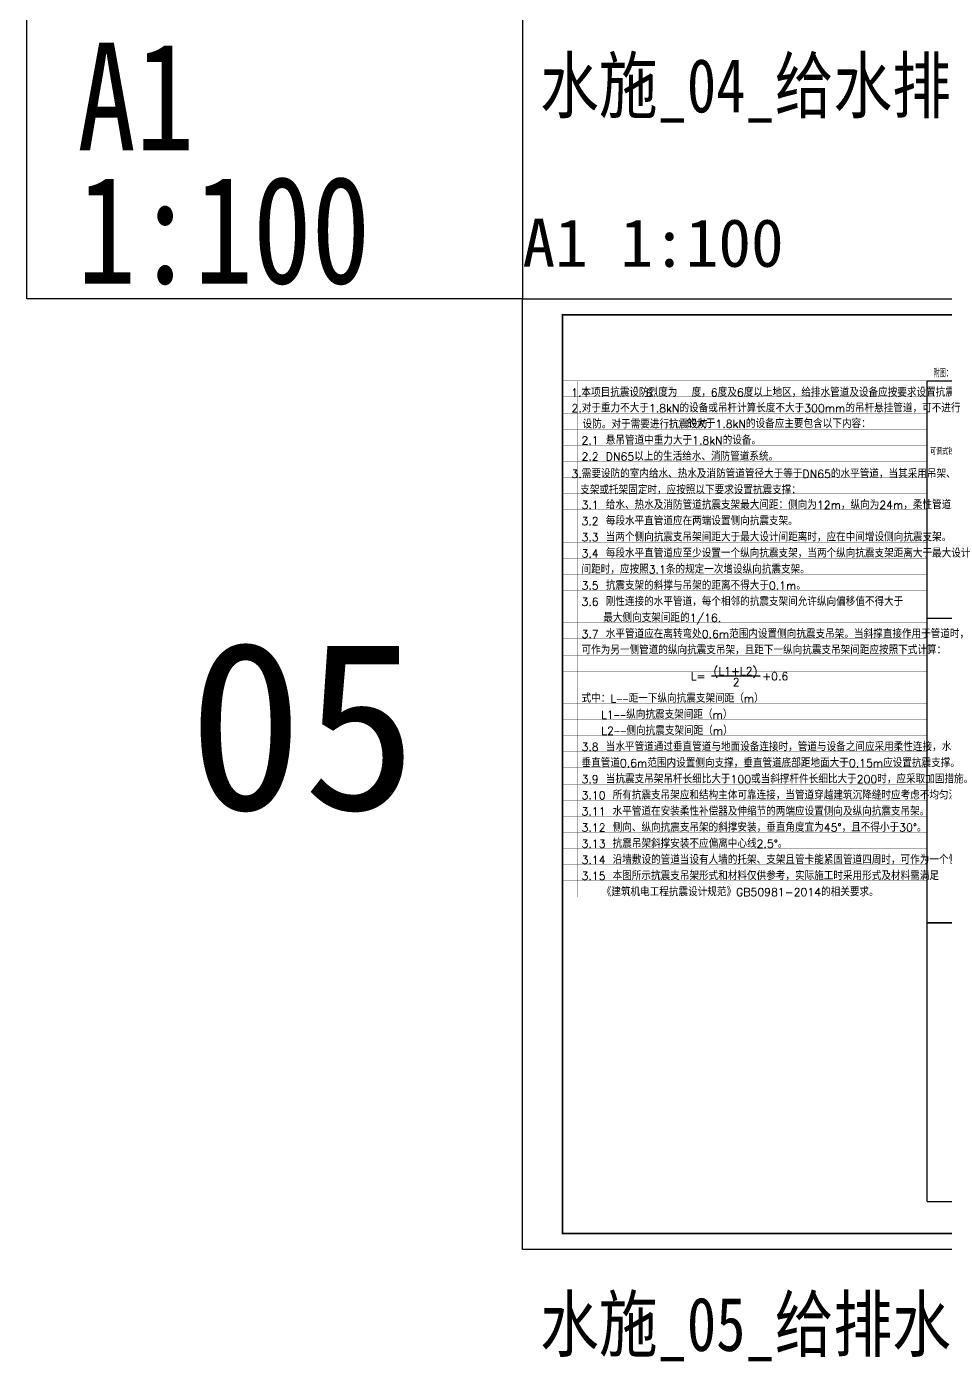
# Model space of a CAD drawing. Extents: x 27938 to 1507990, y 110129 to 923079.
# Drawn here: x 575451 to 632884, y 325863 to 409263 of the extents above; entities that cross this region are included whole.
import ezdxf

# ---------------------------------------------------------------- set-up
doc = ezdxf.new("R2010")
doc.units = 0
doc.header["$LTSCALE"] = 1000
doc.header["$MEASUREMENT"] = 0
for name, color, linetype in [('0s_水标注', 7, 'Continuous'), ('DIM_SYMB', 3, 'Continuous'), ('W_DIM', 4, 'Continuous'), ('WP_TEXTLINE', 107, 'Continuous'), ('图框', 140, 'Continuous'), ('导图字', 7, 'Continuous')]:
    doc.layers.add(name, color=color, linetype=linetype)
doc.layers.add('A-文字', color=3, linetype='Continuous', lineweight=30)
doc.layers.add('yichutu', color=7, linetype='Continuous', true_color=0xffffff, plot=False)
doc.styles.add('_TCH_LABEL', font='simhei.ttf')
doc.styles.add('C', font='simhei.ttf')
doc.styles.add('HZ', font='txt', dxfattribs={"bigfont": 'hztxt'})
doc.styles.add('wwp100', font='txt.shx', dxfattribs={"width": 0.7, "height": 400, "bigfont": 'hztxt.shx'})
doc.styles.add('黑体', font='simhei.ttf')

# ---------------------------------------------------------------- blocks, each defined once
blk = doc.blocks.new('TK')
at = {"layer": '图框'}
blk.add_lwpolyline([(465375, 548714), (549475, 548714), (549475, 489314), (465375, 489314)], close=True, dxfattribs=at)
blk.add_lwpolyline([(465375, 548714), (549475, 548714), (549475, 489314), (465375, 489314)], close=True, dxfattribs=at)
at = {"layer": '图框', "const_width": 100}
blk.add_lwpolyline([(548475, 490314), (548475, 547714), (467875, 547714), (467875, 490314)], close=True, dxfattribs=at)
blk = doc.blocks.new('yct-841-594-84100-59399.9999999999-100-1000.0')
at = {"layer": 'yichutu', "color": 7, "true_color": 0xffffff}
blk.add_lwpolyline([(0, 0), (0, 59400), (84100, 59400), (84100, 0)], close=True, dxfattribs=at)
at = {"layer": 'yichutu', "color": 7, "true_color": 0xffffff, "style": '_TCH_LABEL'}
blk.add_text('A1 1:100', height=3000, dxfattribs=at).set_placement((0, 61400))

msp = doc.modelspace()

# ---------------------------------------------------------------- linework, layer by layer
at = {"color": 7}
for p, q in [((631747.7, 353268), (631747.7, 372277.4)), ((655829.6, 372277.4), (631752, 372281.4)), ((631747.7, 353268), (678564.6, 353268)), ((655824.9, 353268), (631747.7, 353268)), ((631747.7, 335847.7), (631747.7, 353268)), ((631745.4, 335847.7), (678562.3, 335847.7))]:
    msp.add_line(p, q, dxfattribs=at)
msp.add_lwpolyline([(631747.7, 387132.7), (644424.9, 387132.7), (644424.9, 372277.4), (631747.7, 372277.4)], close=True)
at = {"layer": '0s_水标注', "const_width": 18}
for points in [[(608970.3, 387132.7), (608970.3, 356892.7)], [(609910.6, 387132.7), (609910.6, 354876.7)], [(631747.7, 367980.7), (608970.3, 367980.7)], [(631747.7, 366972.7), (608970.3, 366972.7)], [(631747.7, 365964.7), (608970.3, 365964.7)], [(631747.7, 364956.7), (608970.3, 364956.7)], [(631747.7, 363948.7), (608970.3, 363948.7)], [(631747.7, 362940.7), (608970.3, 362940.7)], [(631747.7, 361932.7), (608970.3, 361932.7)], [(631747.7, 360924.7), (608970.3, 360924.7)], [(631747.7, 359916.7), (608970.3, 359916.7)], [(631747.7, 359916.7), (608970.3, 359916.7)], [(631747.7, 358908.7), (608970.3, 358908.7)], [(631747.7, 357900.7), (608970.3, 357900.7)], [(631747.7, 356892.7), (608970.3, 356892.7)], [(631747.7, 355884.7), (608970.3, 355884.7)], [(631747.7, 354876.7), (608970.3, 354876.7)]]:
    msp.add_lwpolyline(points, dxfattribs=at)
at = {"layer": '0s_水标注'}
msp.add_lwpolyline([(618255.6, 368694.2), (621312, 368694.2)], dxfattribs=at)
at = {"layer": 'A-文字'}
msp.add_lwpolyline([(608950.6, 391257), (679554.7, 391257), (679554.7, 333855.3), (608950.6, 333855.3)], close=True, dxfattribs=at)
at = {"layer": 'WP_TEXTLINE'}
for points, const_width in [([(631747.7, 387132.7), (608970.3, 387132.7)], 18), ([(631747.7, 387132.7), (608970.3, 387132.7)], 15), ([(631747.7, 387132.7), (631747.7, 354876.7)], 18), ([(631747.7, 386124.7), (608970.3, 386124.7)], 18), ([(631747.7, 385116.7), (608970.3, 385116.7)], 18), ([(631747.7, 384108.7), (608970.3, 384108.7)], 18), ([(631747.7, 383100.7), (608970.3, 383100.7)], 18), ([(631747.7, 382092.7), (608970.3, 382092.7)], 18), ([(631747.7, 381084.7), (608970.3, 381084.7)], 18), ([(631747.7, 380076.7), (608970.3, 380076.7)], 18), ([(631747.7, 379068.7), (608970.3, 379068.7)], 18), ([(631747.7, 378060.7), (608970.3, 378060.7)], 18), ([(631747.7, 377052.7), (608970.3, 377052.7)], 18), ([(631747.7, 376044.7), (608970.3, 376044.7)], 18), ([(631747.7, 375036.7), (608970.3, 375036.7)], 18), ([(631747.7, 374028.7), (608970.3, 374028.7)], 18), ([(631747.7, 373020.7), (608970.3, 373020.7)], 18), ([(631747.7, 372012.7), (608970.3, 372012.7)], 18), ([(631747.7, 371004.7), (608970.3, 371004.7)], 18), ([(631747.7, 369996.7), (608970.3, 369996.7)], 18), ([(631747.7, 368988.7), (608970.3, 368988.7)], 18)]:
    msp.add_lwpolyline(points, dxfattribs=dict(at, const_width=const_width))
at = {"layer": '图框', "color": 2}
msp.add_lwpolyline([(606450.6, 392257), (575450.6, 392257), (575450.6, 410257), (606450.6, 410257)], close=True, dxfattribs=at)

# ---------------------------------------------------------------- block references
msp.add_blockref('TK', (141075.6, -156456.7))
at = {"layer": 'yichutu'}
msp.add_blockref('yct-841-594-84100-59399.9999999999-100-1000.0', (606450.6, 332857), dxfattribs=at)

# ---------------------------------------------------------------- texts
at = {"style": 'HZ', "width": 0.6}
msp.add_text('附图：抗震吊支架安装详图', height=479.971, dxfattribs=at).set_placement((632145.9, 387351.6))
at = {"layer": '0s_水标注', "style": 'HZ'}
for s, p in [('1.本项目抗震设防烈度为  度，6度及6度以上地区，给排水管道及设备应按要求设置抗震支架系统。', (609489.8, 386151.6)), ('6', (614157.2, 386124.7)), ('2.对于重力不大于1.8kN的设备或吊杆计算长度不大于300mm的吊杆悬挂管道，可不进行 ', (609511.5, 385169.9)), ('设防。对于需要进行抗震设防', (610211.5, 384161.9)), ('的大于1.8kN的设备应主要包含以下内容：', (616713.3, 384196.6)), ('2.1 悬吊管道中重力大于1.8kN的设备。', (610139.4, 383156.2)), ('2.2 DN65以上的生活给水、消防管道系统。', (610139.4, 382148.2)), ('3.需要设防的室内给水、热水及消防管道管径大于等于DN65的水平管道，当其采用吊架、 ', (609511.5, 381064.4)), ('支架或托架固定时，应按照以下要求设置抗震支撑：', (610058.5, 380056.4)), ('3.1 给水、热水及消防管道抗震支架最大间距：侧向为12m，纵向为24m，柔性管道减半。', (610139.4, 379124.2)), ('3.2 每段水平直管道应在两端设置侧向抗震支架。', (610139.4, 378116.2)), ('3.3 当两个侧向抗震支吊架间距大于最大设计间距离时，应在中间增设侧向抗震支架。', (610139.4, 377108.2)), ('3.4 每段水平直管道应至少设置一个纵向抗震支架，当两个纵向抗震支架距离大于最大设计 ', (610139.4, 376100.2)), ('间距时，应按照3.1条的规定一次增设纵向抗震支架。', (610139.4, 375092.2)), ('3.5 抗震支架的斜撑与吊架的距离不得大于0.1m。', (610139.4, 374084.2)), ('3.6 刚性连接的水平管道，每个相邻的抗震支架间允许纵向偏移值不得大于 ', (610139.4, 373076.2)), ('最大侧向支架间距的1/16.', (611499.4, 372068.2)), ('3.7 水平管道应在离转弯处0.6m范围内设置侧向抗震支吊架。当斜撑直接作用于管道时， ', (610139.4, 371060.2)), ('可作为另一侧管道的纵向抗震支吊架，且距下一纵向抗震支吊架间距应按照下式计算：', (610139.4, 370052.2)), ('L=', (616970, 368420.8)), ('(L1+L2)', (618392.5, 368742.8)), ('+0.6', (621438, 368420.8)), ('2', (619592.5, 368057.7)), ('式中：L——距一下纵向抗震支架间距（m）', (610139.4, 367028.2)), ('L1——纵向抗震支架间距（m）', (611356.7, 366020.2)), ('L2——侧向抗震支架间距（m）', (611373.7, 365012.2)), ('3.8 当水平管道通过垂直管道与地面设备连接时，管道与设备之间应采用柔性连接，水平管道距 ', (610139.4, 364004.2)), ('垂直管道0.6m范围内设置侧向支撑，垂直管道底部距地面大于0.15m应设置抗震支撑。', (610139.4, 362996.2)), ('3.9 当抗震支吊架吊杆长细比大于100或当斜撑杆件长细比大于200时，应采取加固措施。', (610139.4, 361988.2)), ('3.10 所有抗震支吊架应和结构主体可靠连接，当管道穿越建筑沉降缝时应考虑不均匀沉降的影响。', (610139.4, 360980.2)), ('3.11 水平管道在安装柔性补偿器及伸缩节的两端应设置侧向及纵向抗震支吊架。', (610139.4, 359972.2)), ('3.12 侧向、纵向抗震支吊架的斜撑安装，垂直角度宜为45°，且不得小于30°。', (610139.4, 358964.2)), ('3.13 抗震吊架斜撑安装不应偏离中心线2.5°。', (610139.4, 357956.2)), ('3.14 沿墙敷设的管道当设有人墙的托架、支架且管卡能紧固管道四周时，可作为一个侧向抗震支撑。', (610139.4, 356948.2)), ('3.15 本图所示抗震支吊架形式和材料仅供参考，实际施工时采用形式及材料需满足 ', (610139.4, 355940.2)), ('《建筑机电工程抗震设计规范》GB50981-2014的相关要求。', (611402, 354932.2))]:
    msp.add_text(s, height=500, dxfattribs=at).set_placement(p)
at = {"layer": 'DIM_SYMB', "color": 6, "style": 'C'}
msp.add_text('05', height=10514.77, dxfattribs=at).set_placement((585567.5, 360340.8))
at = {"layer": 'W_DIM', "color": 7, "style": 'wwp100', "width": 0.7}
msp.add_text('可调式铰链A', height=400, dxfattribs=at).set_placement((631933, 382514.4))
at = {"layer": '图框', "color": 2, "style": '黑体', "width": 0.8}
for s, p in [('A1', (578613.7, 401539.7)), ('1:100', (578613.7, 393213.6))]:
    msp.add_text(s, height=6729.45, dxfattribs=at).set_placement(p)
at = {"layer": '导图字', "color": 1, "style": '黑体', "width": 0.8}
for s, p in [('水施_04_给水排水施工图设计说明（三）_A1', (607551.6, 403908.6)), ('水施_05_给排水抗震设计说明及支架安装示意图_A1', (607551.6, 326508.6))]:
    msp.add_text(s, height=3364.726, dxfattribs=at).set_placement(p)

doc.saveas('drawing.dxf')
